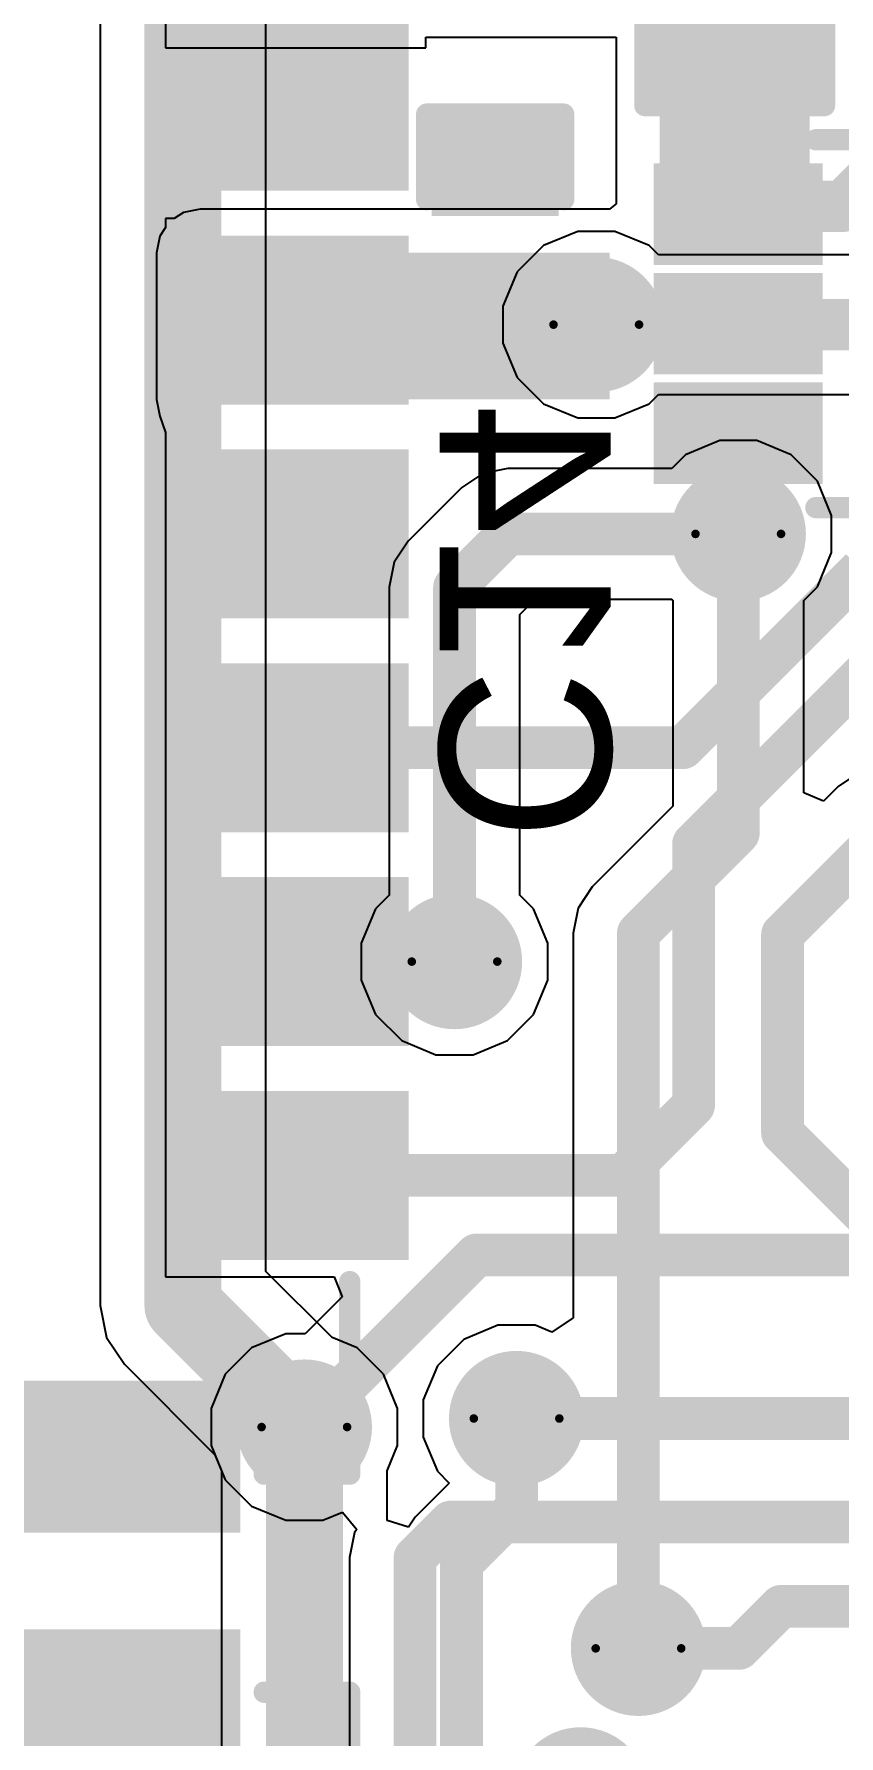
# Model space of a CAD drawing. Header units: inches. Extents: x 0 to 12.8, y -0.1 to 3.7.
# Drawn here: x 0.8492 to 1.0374, y 0.8958 to 1.2937 of the extents above; entities that cross this region are included whole.
import ezdxf

# ---------------------------------------------------------------- set-up
doc = ezdxf.new("R2010")
doc.units = ezdxf.units.IN
doc.header["$MEASUREMENT"] = 0
for name, color, linetype in [('Bottom Layer', 5, 'Continuous'), ('Bottom Overlay', 54, 'Continuous'), ('Bottom Paste', 16, 'Continuous'), ('Bottom Solder', 6, 'Continuous'), ('Drill Drawing', 1, 'Continuous'), ('Top Layer', 1, 'Continuous'), ('Top Solder', 216, 'Continuous'), ('Via Holes', 16, 'Continuous')]:
    doc.layers.add(name, color=color, linetype=linetype)
doc.styles.add('Arial', font='', dxfattribs={"height": 0.2})
doc.styles.get('Arial').set_extended_font_data('Arial')

# ---------------------------------------------------------------- blocks, each defined once
blk = doc.blocks.new('XKNANO_113_B_2')
at = {"layer": 'Bottom Layer'}
blk.add_hatch(color=5, dxfattribs=at).paths.add_polyline_path([(0.24213, -0.16575), (0.26969, -0.16575), (0.26969, -0.24843), (0.24213, -0.24843)])
at = {"layer": 'Bottom Paste'}
blk.add_hatch(color=16, dxfattribs=at).paths.add_polyline_path([(0.24213, -0.16575), (0.26969, -0.16575), (0.26969, -0.24843), (0.24213, -0.24843)])
at = {"layer": 'Bottom Solder'}
blk.add_hatch(color=6, dxfattribs=at).paths.add_polyline_path([(0.23813, -0.16175), (0.27369, -0.16175), (0.27369, -0.25243), (0.23813, -0.25243)])
at = {"layer": 'Bottom Overlay'}
for points in [[(0.259, -0.258, 0.005, 0.005, 0), (0.259, -0.278, 0.005, 0.005, 0)], [(0.214, -0.278, 0.005, 0.005, 0), (0.259, -0.278, 0.005, 0.005, 0)]]:
    blk.add_lwpolyline(points, format="xyseb", dxfattribs=at)
for points in [[(0.25775, -0.258, 0.0025, 0.0025, 1), (0.26025, -0.258, 0.0025, 0.0025, 1)], [(0.25775, -0.278, 0.0025, 0.0025, 1), (0.26025, -0.278, 0.0025, 0.0025, 1)], [(0.25775, -0.278, 0.0025, 0.0025, 1), (0.26025, -0.278, 0.0025, 0.0025, 1)]]:
    blk.add_lwpolyline(points, format="xyseb", close=True, dxfattribs=at)
blk = doc.blocks.new('SOT_363_B_3')
at = {"layer": 'Bottom Layer'}
for points in [[(-0.05394, 0.01772), (-0.05394, 0.03346), (-0.02244, 0.03346), (-0.02244, 0.01772)], [(0.02244, 0.01772), (0.02244, 0.03346), (0.05394, 0.03346), (0.05394, 0.01772)], [(-0.05394, -0.00787), (-0.05394, 0.00787), (-0.02244, 0.00787), (-0.02244, -0.00787)], [(0.02244, -0.00787), (0.02244, 0.00787), (0.05394, 0.00787), (0.05394, -0.00787)], [(-0.05394, -0.03346), (-0.05394, -0.01772), (-0.02244, -0.01772), (-0.02244, -0.03346)], [(0.02244, -0.03346), (0.02244, -0.01772), (0.05394, -0.01772), (0.05394, -0.03346)]]:
    blk.add_hatch(color=5, dxfattribs=at).paths.add_polyline_path(points)
at = {"layer": 'Bottom Paste'}
for points in [[(-0.05394, 0.01772), (-0.05394, 0.03346), (-0.02244, 0.03346), (-0.02244, 0.01772)], [(0.02244, 0.01772), (0.02244, 0.03346), (0.05394, 0.03346), (0.05394, 0.01772)], [(-0.05394, -0.00787), (-0.05394, 0.00787), (-0.02244, 0.00787), (-0.02244, -0.00787)], [(0.02244, -0.00787), (0.02244, 0.00787), (0.05394, 0.00787), (0.05394, -0.00787)], [(-0.05394, -0.03346), (-0.05394, -0.01772), (-0.02244, -0.01772), (-0.02244, -0.03346)], [(0.02244, -0.03346), (0.02244, -0.01772), (0.05394, -0.01772), (0.05394, -0.03346)]]:
    blk.add_hatch(color=16, dxfattribs=at).paths.add_polyline_path(points)
at = {"layer": 'Bottom Solder'}
for points in [[(-0.05794, 0.01372), (-0.05794, 0.03746), (-0.01844, 0.03746), (-0.01844, 0.01372)], [(0.01844, 0.01372), (0.01844, 0.03746), (0.05794, 0.03746), (0.05794, 0.01372)], [(-0.05794, -0.01187), (-0.05794, 0.01187), (-0.01844, 0.01187), (-0.01844, -0.01187)], [(0.01844, -0.01187), (0.01844, 0.01187), (0.05794, 0.01187), (0.05794, -0.01187)], [(-0.05794, -0.03746), (-0.05794, -0.01372), (-0.01844, -0.01372), (-0.01844, -0.03746)], [(0.01844, -0.03746), (0.01844, -0.01372), (0.05794, -0.01372), (0.05794, -0.03746)]]:
    blk.add_hatch(color=6, dxfattribs=at).paths.add_polyline_path(points)
at = {"layer": 'Bottom Overlay'}
for points in [[(0.02, 0.043, 0.005, 0.005, 0), (-0.026, 0.043, 0.005, 0.005, 0)], [(-0.065, -0.021, 0.00394, 0.00394, 0), (-0.065, -0.031, 0.00394, 0.00394, 0)], [(-0.06, -0.026, 0.00394, 0.00394, 0), (-0.065, -0.021, 0.00394, 0.00394, 0)], [(-0.06, -0.026, 0.00394, 0.00394, 0), (-0.065, -0.031, 0.00394, 0.00394, 0)], [(0.02, -0.043, 0.005, 0.005, 0), (-0.026, -0.043, 0.005, 0.005, 0)]]:
    blk.add_lwpolyline(points, format="xyseb", dxfattribs=at)
for points in [[(-0.02725, 0.043, 0.0025, 0.0025, 1), (-0.02475, 0.043, 0.0025, 0.0025, 1)], [(0.01875, 0.043, 0.0025, 0.0025, 1), (0.02125, 0.043, 0.0025, 0.0025, 1)], [(-0.06598, -0.021, 0.00197, 0.00197, 1), (-0.06402, -0.021, 0.00197, 0.00197, 1)], [(-0.06598, -0.021, 0.00197, 0.00197, 1), (-0.06402, -0.021, 0.00197, 0.00197, 1)], [(-0.06098, -0.026, 0.00197, 0.00197, 1), (-0.05902, -0.026, 0.00197, 0.00197, 1)], [(-0.06098, -0.026, 0.00197, 0.00197, 1), (-0.05902, -0.026, 0.00197, 0.00197, 1)], [(-0.06598, -0.031, 0.00197, 0.00197, 1), (-0.06402, -0.031, 0.00197, 0.00197, 1)], [(-0.06598, -0.031, 0.00197, 0.00197, 1), (-0.06402, -0.031, 0.00197, 0.00197, 1)], [(-0.02725, -0.043, 0.0025, 0.0025, 1), (-0.02475, -0.043, 0.0025, 0.0025, 1)], [(0.01875, -0.043, 0.0025, 0.0025, 1), (0.02125, -0.043, 0.0025, 0.0025, 1)]]:
    blk.add_lwpolyline(points, format="xyseb", close=True, dxfattribs=at)
blk = doc.blocks.new('XKNANO_113_B_6')
at = {"layer": 'Bottom Layer'}
for points in [[(-0.26969, -0.16575), (-0.24213, -0.16575), (-0.24213, -0.24843), (-0.26969, -0.24843)], [(-0.20591, -0.24291), (-0.17441, -0.24291), (-0.17441, -0.2878), (-0.20591, -0.2878)], [(-0.15591, -0.24291), (-0.12441, -0.24291), (-0.12441, -0.2878), (-0.15591, -0.2878)], [(-0.10591, -0.24291), (-0.07441, -0.24291), (-0.07441, -0.2878), (-0.10591, -0.2878)], [(-0.05591, -0.24291), (-0.02441, -0.24291), (-0.02441, -0.2878), (-0.05591, -0.2878)], [(-0.00591, -0.24291), (0.02559, -0.24291), (0.02559, -0.2878), (-0.00591, -0.2878)], [(0.04409, -0.24291), (0.07559, -0.24291), (0.07559, -0.2878), (0.04409, -0.2878)]]:
    blk.add_hatch(color=5, dxfattribs=at).paths.add_polyline_path(points)
at = {"layer": 'Bottom Paste'}
for points in [[(-0.26969, -0.16575), (-0.24213, -0.16575), (-0.24213, -0.24843), (-0.26969, -0.24843)], [(-0.20591, -0.24291), (-0.17441, -0.24291), (-0.17441, -0.2878), (-0.20591, -0.2878)], [(-0.15591, -0.24291), (-0.12441, -0.24291), (-0.12441, -0.2878), (-0.15591, -0.2878)], [(-0.10591, -0.24291), (-0.07441, -0.24291), (-0.07441, -0.2878), (-0.10591, -0.2878)], [(-0.05591, -0.24291), (-0.02441, -0.24291), (-0.02441, -0.2878), (-0.05591, -0.2878)], [(-0.00591, -0.24291), (0.02559, -0.24291), (0.02559, -0.2878), (-0.00591, -0.2878)], [(0.04409, -0.24291), (0.07559, -0.24291), (0.07559, -0.2878), (0.04409, -0.2878)]]:
    blk.add_hatch(color=16, dxfattribs=at).paths.add_polyline_path(points)
at = {"layer": 'Bottom Solder'}
for points in [[(-0.27369, -0.16175), (-0.23813, -0.16175), (-0.23813, -0.25243), (-0.27369, -0.25243)], [(-0.20991, -0.23891), (-0.17041, -0.23891), (-0.17041, -0.2918), (-0.20991, -0.2918)], [(-0.15991, -0.23891), (-0.12041, -0.23891), (-0.12041, -0.2918), (-0.15991, -0.2918)], [(-0.10991, -0.23891), (-0.07041, -0.23891), (-0.07041, -0.2918), (-0.10991, -0.2918)], [(-0.05991, -0.23891), (-0.02041, -0.23891), (-0.02041, -0.2918), (-0.05991, -0.2918)], [(-0.00991, -0.23891), (0.02959, -0.23891), (0.02959, -0.2918), (-0.00991, -0.2918)], [(0.04009, -0.23891), (0.07959, -0.23891), (0.07959, -0.2918), (0.04009, -0.2918)]]:
    blk.add_hatch(color=6, dxfattribs=at).paths.add_polyline_path(points)
at = {"layer": 'Bottom Overlay'}
for points in [[(-0.26, -0.258, 0.005, 0.005, 0), (-0.26, -0.278, 0.005, 0.005, 0)], [(-0.26, -0.278, 0.005, 0.005, 0), (-0.215, -0.278, 0.005, 0.005, 0)]]:
    blk.add_lwpolyline(points, format="xyseb", dxfattribs=at)
for points in [[(-0.26125, -0.258, 0.0025, 0.0025, 1), (-0.25875, -0.258, 0.0025, 0.0025, 1)], [(-0.26125, -0.278, 0.0025, 0.0025, 1), (-0.25875, -0.278, 0.0025, 0.0025, 1)], [(-0.26125, -0.278, 0.0025, 0.0025, 1), (-0.25875, -0.278, 0.0025, 0.0025, 1)], [(-0.21625, -0.278, 0.0025, 0.0025, 1), (-0.21375, -0.278, 0.0025, 0.0025, 1)]]:
    blk.add_lwpolyline(points, format="xyseb", close=True, dxfattribs=at)
blk = doc.blocks.new('R___0603_B_32')
at = {"layer": 'Bottom Layer'}
for points in [[(-0.045, -0.0175), (-0.045, 0.0175), (-0.015, 0.0175), (-0.015, -0.0175)], [(0.015, -0.0175), (0.015, 0.0175), (0.045, 0.0175), (0.045, -0.0175)]]:
    blk.add_hatch(color=5, dxfattribs=at).paths.add_polyline_path(points)
at = {"layer": 'Bottom Paste'}
for points in [[(-0.045, -0.0175), (-0.045, 0.0175), (-0.015, 0.0175), (-0.015, -0.0175)], [(0.015, -0.0175), (0.015, 0.0175), (0.045, 0.0175), (0.045, -0.0175)]]:
    blk.add_hatch(color=16, dxfattribs=at).paths.add_polyline_path(points)
at = {"layer": 'Bottom Solder'}
for points in [[(-0.049, -0.0215), (-0.049, 0.0215), (-0.011, 0.0215), (-0.011, -0.0215)], [(0.011, -0.0215), (0.011, 0.0215), (0.049, 0.0215), (0.049, -0.0215)]]:
    blk.add_hatch(color=6, dxfattribs=at).paths.add_polyline_path(points)
at = {"layer": 'Bottom Overlay'}
for points in [[(-0.048, -0.021, 0.005, 0.005, 0), (-0.048, 0.021, 0.005, 0.005, 0)], [(0.048, 0.021, 0.005, 0.005, 0), (-0.048, 0.021, 0.005, 0.005, 0)], [(0.048, -0.021, 0.005, 0.005, 0), (0.048, 0.021, 0.005, 0.005, 0)], [(0.048, -0.021, 0.005, 0.005, 0), (-0.048, -0.021, 0.005, 0.005, 0)]]:
    blk.add_lwpolyline(points, format="xyseb", dxfattribs=at)
for points in [[(-0.04925, 0.021, 0.0025, 0.0025, 1), (-0.04675, 0.021, 0.0025, 0.0025, 1)], [(-0.04925, 0.021, 0.0025, 0.0025, 1), (-0.04675, 0.021, 0.0025, 0.0025, 1)], [(0.04675, 0.021, 0.0025, 0.0025, 1), (0.04925, 0.021, 0.0025, 0.0025, 1)], [(0.04675, 0.021, 0.0025, 0.0025, 1), (0.04925, 0.021, 0.0025, 0.0025, 1)], [(-0.04925, -0.021, 0.0025, 0.0025, 1), (-0.04675, -0.021, 0.0025, 0.0025, 1)], [(-0.04925, -0.021, 0.0025, 0.0025, 1), (-0.04675, -0.021, 0.0025, 0.0025, 1)], [(0.04675, -0.021, 0.0025, 0.0025, 1), (0.04925, -0.021, 0.0025, 0.0025, 1)], [(0.04675, -0.021, 0.0025, 0.0025, 1), (0.04925, -0.021, 0.0025, 0.0025, 1)]]:
    blk.add_lwpolyline(points, format="xyseb", close=True, dxfattribs=at)
blk = doc.blocks.new('____0402_B_44')
at = {"layer": 'Bottom Layer'}
for points in [[(-0.0095, 0.0125), (-0.0095, -0.0125), (-0.0275, -0.0125), (-0.0275, 0.0125)], [(0.0275, 0.0125), (0.0275, -0.0125), (0.0095, -0.0125), (0.0095, 0.0125)]]:
    blk.add_hatch(color=5, dxfattribs=at).paths.add_polyline_path(points)
at = {"layer": 'Bottom Paste'}
for points in [[(-0.0095, 0.0125), (-0.0095, -0.0125), (-0.0275, -0.0125), (-0.0275, 0.0125)], [(0.0275, 0.0125), (0.0275, -0.0125), (0.0095, -0.0125), (0.0095, 0.0125)]]:
    blk.add_hatch(color=16, dxfattribs=at).paths.add_polyline_path(points)
at = {"layer": 'Bottom Solder'}
for points in [[(-0.00714, 0.01486), (-0.00714, -0.01486), (-0.02986, -0.01486), (-0.02986, 0.01486)], [(0.02986, 0.01486), (0.02986, -0.01486), (0.00714, -0.01486), (0.00714, 0.01486)]]:
    blk.add_hatch(color=6, dxfattribs=at).paths.add_polyline_path(points)
at = {"layer": 'Bottom Overlay'}
for points in [[(-0.011, 0.016, 0.005, 0.005, 0), (-0.031, 0.016, 0.005, 0.005, 0)], [(-0.031, -0.016, 0.005, 0.005, 0), (-0.031, 0.016, 0.005, 0.005, 0)], [(0.031, 0.016, 0.005, 0.005, 0), (0.011, 0.016, 0.005, 0.005, 0)], [(0.031, -0.016, 0.005, 0.005, 0), (0.031, 0.016, 0.005, 0.005, 0)], [(-0.011, -0.016, 0.005, 0.005, 0), (-0.031, -0.016, 0.005, 0.005, 0)], [(0.031, -0.016, 0.005, 0.005, 0), (0.011, -0.016, 0.005, 0.005, 0)]]:
    blk.add_lwpolyline(points, format="xyseb", dxfattribs=at)
for points in [[(-0.03225, 0.016, 0.0025, 0.0025, 1), (-0.02975, 0.016, 0.0025, 0.0025, 1)], [(-0.03225, 0.016, 0.0025, 0.0025, 1), (-0.02975, 0.016, 0.0025, 0.0025, 1)], [(-0.01225, 0.016, 0.0025, 0.0025, 1), (-0.00975, 0.016, 0.0025, 0.0025, 1)], [(0.00975, 0.016, 0.0025, 0.0025, 1), (0.01225, 0.016, 0.0025, 0.0025, 1)], [(0.02975, 0.016, 0.0025, 0.0025, 1), (0.03225, 0.016, 0.0025, 0.0025, 1)], [(0.02975, 0.016, 0.0025, 0.0025, 1), (0.03225, 0.016, 0.0025, 0.0025, 1)], [(-0.03225, -0.016, 0.0025, 0.0025, 1), (-0.02975, -0.016, 0.0025, 0.0025, 1)], [(-0.03225, -0.016, 0.0025, 0.0025, 1), (-0.02975, -0.016, 0.0025, 0.0025, 1)], [(-0.01225, -0.016, 0.0025, 0.0025, 1), (-0.00975, -0.016, 0.0025, 0.0025, 1)], [(0.00975, -0.016, 0.0025, 0.0025, 1), (0.01225, -0.016, 0.0025, 0.0025, 1)], [(0.02975, -0.016, 0.0025, 0.0025, 1), (0.03225, -0.016, 0.0025, 0.0025, 1)], [(0.02975, -0.016, 0.0025, 0.0025, 1), (0.03225, -0.016, 0.0025, 0.0025, 1)]]:
    blk.add_lwpolyline(points, format="xyseb", close=True, dxfattribs=at)

msp = doc.modelspace()

# ---------------------------------------------------------------- hatches: boundary and pattern name
at = {"layer": 'Bottom Layer'}
for points in [[(0.9955, 1.24372), (1.0305, 1.24372), (1.0305, 1.31), (0.9955, 1.31)], [(0.888, 1.20828), (0.98377, 1.20828), (0.98377, 1.24259), (0.888, 1.24259)]]:
    msp.add_hatch(color=5, dxfattribs=at).paths.add_polyline_path(points)
h = msp.add_hatch(color=5, dxfattribs=at)
edge = h.paths.add_edge_path()
edge.add_arc((0.98064, 1.22578), 0.01181, 0, 360)
h = msp.add_hatch(color=5, dxfattribs=at)
edge = h.paths.add_edge_path()
edge.add_arc((1.01384, 1.17684), 0.01181, 0, 360)
h = msp.add_hatch(color=5, dxfattribs=at)
edge = h.paths.add_edge_path()
edge.add_arc((0.9475, 1.07684), 0.01181, 0, 360)
h = msp.add_hatch(color=5, dxfattribs=at)
edge = h.paths.add_edge_path()
edge.add_arc((0.91239, 0.968), 0.01181, 0, 360)
h = msp.add_hatch(color=5, dxfattribs=at)
edge = h.paths.add_edge_path()
edge.add_arc((0.962, 0.97), 0.01181, 0, 360)
h = msp.add_hatch(color=5, dxfattribs=at)
edge = h.paths.add_edge_path()
edge.add_arc((0.9905, 0.91625), 0.01181, 0, 360)
at = {"layer": 'Bottom Solder'}
h = msp.add_hatch(color=6, dxfattribs=at)
edge = h.paths.add_edge_path()
edge.add_arc((0.98064, 1.22578), 0.01581, 0, 360)
h = msp.add_hatch(color=6, dxfattribs=at)
edge = h.paths.add_edge_path()
edge.add_arc((1.01384, 1.17684), 0.01581, 0, 360)
h = msp.add_hatch(color=6, dxfattribs=at)
edge = h.paths.add_edge_path()
edge.add_arc((0.9475, 1.07684), 0.01581, 0, 360)
h = msp.add_hatch(color=6, dxfattribs=at)
edge = h.paths.add_edge_path()
edge.add_arc((0.91239, 0.968), 0.01581, 0, 360)
h = msp.add_hatch(color=6, dxfattribs=at)
edge = h.paths.add_edge_path()
edge.add_arc((0.962, 0.97), 0.01581, 0, 360)
h = msp.add_hatch(color=6, dxfattribs=at)
edge = h.paths.add_edge_path()
edge.add_arc((0.9905, 0.91625), 0.01581, 0, 360)
h = msp.add_hatch(color=6, dxfattribs=at)
edge = h.paths.add_edge_path()
edge.add_arc((0.977, 0.882), 0.01581, 0, 360)
at = {"layer": 'Top Layer'}
h = msp.add_hatch(color=1, dxfattribs=at)
edge = h.paths.add_edge_path()
edge.add_arc((0.98064, 1.22578), 0.01181, 0, 360)
h = msp.add_hatch(color=1, dxfattribs=at)
edge = h.paths.add_edge_path()
edge.add_arc((1.01384, 1.17684), 0.01181, 0, 360)
h = msp.add_hatch(color=1, dxfattribs=at)
edge = h.paths.add_edge_path()
edge.add_arc((0.9475, 1.07684), 0.01181, 0, 360)
h = msp.add_hatch(color=1, dxfattribs=at)
edge = h.paths.add_edge_path()
edge.add_arc((0.91239, 0.968), 0.01181, 0, 360)
h = msp.add_hatch(color=1, dxfattribs=at)
edge = h.paths.add_edge_path()
edge.add_arc((0.962, 0.97), 0.01181, 0, 360)
h = msp.add_hatch(color=1, dxfattribs=at)
edge = h.paths.add_edge_path()
edge.add_arc((0.9905, 0.91625), 0.01181, 0, 360)
at = {"layer": 'Top Solder'}
h = msp.add_hatch(color=216, dxfattribs=at)
edge = h.paths.add_edge_path()
edge.add_arc((0.98064, 1.22578), 0.01581, 0, 360)
h = msp.add_hatch(color=216, dxfattribs=at)
edge = h.paths.add_edge_path()
edge.add_arc((1.01384, 1.17684), 0.01581, 0, 360)
h = msp.add_hatch(color=216, dxfattribs=at)
edge = h.paths.add_edge_path()
edge.add_arc((0.9475, 1.07684), 0.01581, 0, 360)
h = msp.add_hatch(color=216, dxfattribs=at)
edge = h.paths.add_edge_path()
edge.add_arc((0.91239, 0.968), 0.01581, 0, 360)
h = msp.add_hatch(color=216, dxfattribs=at)
edge = h.paths.add_edge_path()
edge.add_arc((0.962, 0.97), 0.01581, 0, 360)
h = msp.add_hatch(color=216, dxfattribs=at)
edge = h.paths.add_edge_path()
edge.add_arc((0.9905, 0.91625), 0.01581, 0, 360)
h = msp.add_hatch(color=216, dxfattribs=at)
edge = h.paths.add_edge_path()
edge.add_arc((0.977, 0.882), 0.01581, 0, 360)
at = {"layer": 'Via Holes'}
h = msp.add_hatch(color=7, dxfattribs=at)
edge = h.paths.add_edge_path()
edge.add_arc((0.98064, 1.22578), 0.00591, 0, 360)
h = msp.add_hatch(color=7, dxfattribs=at)
edge = h.paths.add_edge_path()
edge.add_arc((1.01384, 1.17684), 0.00591, 0, 360)
h = msp.add_hatch(color=7, dxfattribs=at)
edge = h.paths.add_edge_path()
edge.add_arc((0.9475, 1.07684), 0.00591, 0, 360)
h = msp.add_hatch(color=7, dxfattribs=at)
edge = h.paths.add_edge_path()
edge.add_arc((0.962, 0.97), 0.00591, 0, 360)
h = msp.add_hatch(color=7, dxfattribs=at)
edge = h.paths.add_edge_path()
edge.add_arc((0.91239, 0.968), 0.00591, 0, 360)
h = msp.add_hatch(color=7, dxfattribs=at)
edge = h.paths.add_edge_path()
edge.add_arc((0.9905, 0.91625), 0.00591, 0, 360)

# ---------------------------------------------------------------- linework, layer by layer
at = {"layer": 'Bottom Layer'}
for p, q in [((0.87991, 1.29713), (0.87991, 1.2905)), ((0.87991, 1.2905), (0.9408, 1.2905)), ((0.9408, 1.2905), (0.9408, 1.29296)), ((0.9408, 1.29296), (0.9853, 1.29296)), ((0.9853, 1.29296), (0.9853, 1.25405)), ((0.9853, 1.25405), (0.98377, 1.25279)), ((0.88197, 1.25059), (0.87991, 1.25059)), ((0.87991, 1.25059), (0.87991, 1.24849)), ((0.8841, 1.25201), (0.88197, 1.25059)), ((0.888, 1.25279), (0.8841, 1.25201)), ((0.98377, 1.25279), (0.888, 1.25279)), ((0.87858, 1.24649), (0.8778, 1.24259)), ((0.87991, 1.24849), (0.87858, 1.24649)), ((0.8778, 1.24259), (0.8778, 1.20828)), ((0.8778, 1.20828), (0.87858, 1.20438)), ((0.87858, 1.20438), (0.87991, 1.20059)), ((0.87991, 1.20059), (0.87991, 1.20059)), ((0.87991, 1.20059), (0.87991, 1.20059)), ((0.87991, 1.20059), (0.87991, 1.20059)), ((0.87991, 1.20059), (0.87991, 1.15309)), ((0.87991, 1.15309), (0.87991, 1.15309)), ((0.87991, 1.15309), (0.87991, 1.15059)), ((0.87991, 1.15059), (0.87991, 1.15059)), ((0.87991, 1.15059), (0.87991, 1.10559)), ((0.87991, 1.10559), (0.87991, 1.10184)), ((0.87991, 1.10184), (0.87991, 1.09809)), ((0.87991, 1.09809), (0.87991, 1.05559)), ((0.87991, 1.05559), (0.87991, 1.05184)), ((0.87991, 1.05184), (0.87991, 1.04809)), ((0.87991, 1.04809), (0.87991, 1.00309)), ((0.87991, 1.00309), (0.91932, 1.00309)), ((0.91932, 1.00309), (0.92123, 0.99848)), ((0.92123, 0.99848), (0.91257, 0.98981)), ((0.90805, 0.98981), (0.90003, 0.98649)), ((0.91257, 0.98981), (0.90805, 0.98981)), ((0.90003, 0.98649), (0.8939, 0.98035)), ((0.8939, 0.98035), (0.89058, 0.97234)), ((0.89058, 0.97234), (0.89058, 0.96366)), ((0.89058, 0.96366), (0.8939, 0.95565)), ((0.8939, 0.95565), (0.90003, 0.94951)), ((0.90003, 0.94951), (0.90805, 0.94619)), ((0.91673, 0.94619), (0.92131, 0.94809)), ((0.92131, 0.94809), (0.92462, 0.94405)), ((0.90805, 0.94619), (0.91673, 0.94619)), ((0.92414, 0.94333), (0.92297, 0.93747)), ((0.92462, 0.94405), (0.92414, 0.94333)), ((0.92297, 0.93747), (0.92297, 0.87894))]:
    msp.add_line(p, q, dxfattribs=at)
for points in [[(1.03848, 1.25346, 0.012, 0.012, 0), (1.05341, 1.2684, 0.012, 0.012, 0)], [(1.01381, 1.25159, 0.012, 0.012, 0), (1.01568, 1.25346, 0.012, 0.012, 0)], [(1.01568, 1.25346, 0.012, 0.012, 0), (1.03848, 1.25346, 0.012, 0.012, 0)], [(0.96, 1.2255, 0.012, 0.012, 0), (0.98064, 1.2255, 0.012, 0.012, 0)], [(0.98064, 1.2255, 0.012, 0.012, 0), (0.98089, 1.22575, 0.012, 0.012, 0)], [(0.98089, 1.22575, 0.012, 0.012, 0), (1.01356, 1.22575, 0.012, 0.012, 0)], [(1.01356, 1.22575, 0.012, 0.012, 0), (1.01381, 1.226, 0.012, 0.012, 0)], [(1.01381, 1.20041, 0.01, 0.01, 0), (1.01384, 1.20038, 0.01, 0.01, 0)], [(1.01384, 1.17684, 0.01, 0.01, 0), (1.01384, 1.20038, 0.01, 0.01, 0)], [(1.00087, 1.12684, 0.01, 0.01, 0), (1.04258, 1.16855, 0.01, 0.01, 0)], [(1.0034, 1.10441, 0.01, 0.01, 0), (1.05998, 1.16098, 0.01, 0.01, 0)], [(0.91035, 1.12684, 0.01, 0.01, 0), (1.00087, 1.12684, 0.01, 0.01, 0)], [(1.0034, 1.04325, 0.01, 0.01, 0), (1.0034, 1.10441, 0.01, 0.01, 0)], [(0.91035, 1.07684, 0.01, 0.01, 0), (0.9475, 1.07684, 0.01, 0.01, 0)], [(0.98699, 1.02684, 0.01, 0.01, 0), (1.0034, 1.04325, 0.01, 0.01, 0)], [(0.91035, 1.02684, 0.01, 0.01, 0), (0.98699, 1.02684, 0.01, 0.01, 0)], [(0.91239, 0.968, 0.01, 0.01, 0), (0.95264, 1.00825, 0.01, 0.01, 0)], [(0.95264, 1.00825, 0.01, 0.01, 0), (1.08954, 1.00825, 0.01, 0.01, 0)], [(0.962, 0.97, 0.01, 0.01, 0), (1.07895, 0.97, 0.01, 0.01, 0)], [(0.93827, 0.93747, 0.01, 0.01, 0), (0.94657, 0.94578, 0.01, 0.01, 0)], [(0.94657, 0.94578, 0.01, 0.01, 0), (1.05474, 0.94578, 0.01, 0.01, 0)], [(0.93827, 0.87182, 0.01, 0.01, 0), (0.93827, 0.93747, 0.01, 0.01, 0)], [(1.01401, 0.91625, 0.01, 0.01, 0), (1.02385, 0.92609, 0.01, 0.01, 0)], [(1.02385, 0.92609, 0.01, 0.01, 0), (1.05474, 0.92609, 0.01, 0.01, 0)], [(0.9905, 0.91625, 0.01, 0.01, 0), (1.01401, 0.91625, 0.01, 0.01, 0)]]:
    msp.add_lwpolyline(points, format="xyseb", dxfattribs=at)
for points in [[(1.01081, 1.25159, 0.006, 0.006, 1), (1.01681, 1.25159, 0.006, 0.006, 1)], [(1.01269, 1.25346, 0.006, 0.006, 1), (1.01869, 1.25346, 0.006, 0.006, 1)], [(1.01269, 1.25346, 0.006, 0.006, 1), (1.01869, 1.25346, 0.006, 0.006, 1)], [(1.03548, 1.25346, 0.006, 0.006, 1), (1.04148, 1.25346, 0.006, 0.006, 1)], [(1.03548, 1.25346, 0.006, 0.006, 1), (1.04148, 1.25346, 0.006, 0.006, 1)], [(0.957, 1.2255, 0.006, 0.006, 1), (0.963, 1.2255, 0.006, 0.006, 1)], [(0.97764, 1.2255, 0.006, 0.006, 1), (0.98364, 1.2255, 0.006, 0.006, 1)], [(0.97764, 1.2255, 0.006, 0.006, 1), (0.98364, 1.2255, 0.006, 0.006, 1)], [(0.97789, 1.22575, 0.006, 0.006, 1), (0.98389, 1.22575, 0.006, 0.006, 1)], [(0.97789, 1.22575, 0.006, 0.006, 1), (0.98389, 1.22575, 0.006, 0.006, 1)], [(1.01056, 1.22575, 0.006, 0.006, 1), (1.01656, 1.22575, 0.006, 0.006, 1)], [(1.01056, 1.22575, 0.006, 0.006, 1), (1.01656, 1.22575, 0.006, 0.006, 1)], [(1.01081, 1.226, 0.006, 0.006, 1), (1.01681, 1.226, 0.006, 0.006, 1)], [(1.01131, 1.20041, 0.005, 0.005, 1), (1.01631, 1.20041, 0.005, 0.005, 1)], [(1.01134, 1.20038, 0.005, 0.005, 1), (1.01634, 1.20038, 0.005, 0.005, 1)], [(1.01134, 1.20038, 0.005, 0.005, 1), (1.01634, 1.20038, 0.005, 0.005, 1)], [(1.01134, 1.17684, 0.005, 0.005, 1), (1.01634, 1.17684, 0.005, 0.005, 1)], [(0.90785, 1.12684, 0.005, 0.005, 1), (0.91285, 1.12684, 0.005, 0.005, 1)], [(0.99837, 1.12684, 0.005, 0.005, 1), (1.00337, 1.12684, 0.005, 0.005, 1)], [(0.99837, 1.12684, 0.005, 0.005, 1), (1.00337, 1.12684, 0.005, 0.005, 1)], [(1.0009, 1.10441, 0.005, 0.005, 1), (1.0059, 1.10441, 0.005, 0.005, 1)], [(1.0009, 1.10441, 0.005, 0.005, 1), (1.0059, 1.10441, 0.005, 0.005, 1)], [(0.90785, 1.07684, 0.005, 0.005, 1), (0.91285, 1.07684, 0.005, 0.005, 1)], [(0.945, 1.07684, 0.005, 0.005, 1), (0.95, 1.07684, 0.005, 0.005, 1)], [(1.0009, 1.04325, 0.005, 0.005, 1), (1.0059, 1.04325, 0.005, 0.005, 1)], [(1.0009, 1.04325, 0.005, 0.005, 1), (1.0059, 1.04325, 0.005, 0.005, 1)], [(0.90785, 1.02684, 0.005, 0.005, 1), (0.91285, 1.02684, 0.005, 0.005, 1)], [(0.98449, 1.02684, 0.005, 0.005, 1), (0.98949, 1.02684, 0.005, 0.005, 1)], [(0.98449, 1.02684, 0.005, 0.005, 1), (0.98949, 1.02684, 0.005, 0.005, 1)], [(0.95014, 1.00825, 0.005, 0.005, 1), (0.95514, 1.00825, 0.005, 0.005, 1)], [(0.95014, 1.00825, 0.005, 0.005, 1), (0.95514, 1.00825, 0.005, 0.005, 1)], [(0.9595, 0.97, 0.005, 0.005, 1), (0.9645, 0.97, 0.005, 0.005, 1)], [(0.90989, 0.968, 0.005, 0.005, 1), (0.91489, 0.968, 0.005, 0.005, 1)], [(0.94407, 0.94578, 0.005, 0.005, 1), (0.94907, 0.94578, 0.005, 0.005, 1)], [(0.94407, 0.94578, 0.005, 0.005, 1), (0.94907, 0.94578, 0.005, 0.005, 1)], [(0.93577, 0.93747, 0.005, 0.005, 1), (0.94077, 0.93747, 0.005, 0.005, 1)], [(0.93577, 0.93747, 0.005, 0.005, 1), (0.94077, 0.93747, 0.005, 0.005, 1)], [(1.02135, 0.92609, 0.005, 0.005, 1), (1.02635, 0.92609, 0.005, 0.005, 1)], [(1.02135, 0.92609, 0.005, 0.005, 1), (1.02635, 0.92609, 0.005, 0.005, 1)], [(0.988, 0.91625, 0.005, 0.005, 1), (0.993, 0.91625, 0.005, 0.005, 1)], [(1.01151, 0.91625, 0.005, 0.005, 1), (1.01651, 0.91625, 0.005, 0.005, 1)], [(1.01151, 0.91625, 0.005, 0.005, 1), (1.01651, 0.91625, 0.005, 0.005, 1)]]:
    msp.add_lwpolyline(points, format="xyseb", close=True, dxfattribs=at)
at = {"layer": 'Drill Drawing'}
for points in [[(0.99064, 1.22578, 0.002, 0.002, 1), (0.97064, 1.22578, 0.002, 0.002, 1)], [(0.97014, 1.22578, 0.001, 0.001, 1), (0.97114, 1.22578, 0.001, 0.001, 1)], [(0.99014, 1.22578, 0.001, 0.001, 1), (0.99114, 1.22578, 0.001, 0.001, 1)], [(1.02384, 1.17684, 0.002, 0.002, 1), (1.00384, 1.17684, 0.002, 0.002, 1)], [(1.00334, 1.17684, 0.001, 0.001, 1), (1.00434, 1.17684, 0.001, 0.001, 1)], [(1.02334, 1.17684, 0.001, 0.001, 1), (1.02434, 1.17684, 0.001, 0.001, 1)], [(0.9575, 1.07684, 0.002, 0.002, 1), (0.9375, 1.07684, 0.002, 0.002, 1)], [(0.937, 1.07684, 0.001, 0.001, 1), (0.938, 1.07684, 0.001, 0.001, 1)], [(0.957, 1.07684, 0.001, 0.001, 1), (0.958, 1.07684, 0.001, 0.001, 1)], [(0.92239, 0.968, 0.002, 0.002, 1), (0.90239, 0.968, 0.002, 0.002, 1)], [(0.972, 0.97, 0.002, 0.002, 1), (0.952, 0.97, 0.002, 0.002, 1)], [(0.90189, 0.968, 0.001, 0.001, 1), (0.90289, 0.968, 0.001, 0.001, 1)], [(0.92189, 0.968, 0.001, 0.001, 1), (0.92289, 0.968, 0.001, 0.001, 1)], [(0.9515, 0.97, 0.001, 0.001, 1), (0.9525, 0.97, 0.001, 0.001, 1)], [(0.9715, 0.97, 0.001, 0.001, 1), (0.9725, 0.97, 0.001, 0.001, 1)], [(1.0005, 0.91625, 0.002, 0.002, 1), (0.9805, 0.91625, 0.002, 0.002, 1)], [(0.98, 0.91625, 0.001, 0.001, 1), (0.981, 0.91625, 0.001, 0.001, 1)], [(1, 0.91625, 0.001, 0.001, 1), (1.001, 0.91625, 0.001, 0.001, 1)]]:
    msp.add_lwpolyline(points, format="xyseb", close=True, dxfattribs=at)
at = {"layer": 'Top Layer'}
for p, q in [((0.86463, 1.32661), (0.86463, 0.99639)), ((0.90337, 1.00441), (0.90337, 1.31859)), ((0.97631, 1.24759), (0.96829, 1.24427)), ((0.98498, 1.24759), (0.97631, 1.24759)), ((0.993, 1.24427), (0.98498, 1.24759)), ((0.96829, 1.24427), (0.96215, 1.23813)), ((0.99518, 1.24209), (0.993, 1.24427)), ((1.07492, 1.24209), (0.99518, 1.24209)), ((0.96215, 1.23813), (0.95883, 1.23012)), ((0.95883, 1.23012), (0.95883, 1.22144)), ((0.95883, 1.22144), (0.96215, 1.21342)), ((0.96215, 1.21342), (0.96829, 1.20729)), ((0.96829, 1.20729), (0.97631, 1.20397)), ((0.98498, 1.20397), (0.993, 1.20729)), ((0.993, 1.20729), (0.99518, 1.20946)), ((0.99518, 1.20946), (1.06817, 1.20946)), ((0.97631, 1.20397), (0.98498, 1.20397)), ((1.0095, 1.19865), (1.00149, 1.19533)), ((1.01818, 1.19865), (1.0095, 1.19865)), ((1.0262, 1.19533), (1.01818, 1.19865)), ((1.00149, 1.19533), (0.99829, 1.19214)), ((1.03233, 1.1892), (1.0262, 1.19533)), ((0.95413, 1.19097), (0.94917, 1.18766)), ((0.95999, 1.19214), (0.95413, 1.19097)), ((0.99829, 1.19214), (0.95999, 1.19214)), ((0.94917, 1.18766), (0.93669, 1.17517)), ((1.03565, 1.18118), (1.03233, 1.1892)), ((1.03565, 1.1725), (1.03565, 1.18118)), ((0.93669, 1.17517), (0.93337, 1.17021)), ((0.93337, 1.17021), (0.93221, 1.16436)), ((1.03233, 1.16449), (1.03565, 1.1725)), ((0.93221, 1.16436), (0.93221, 1.09239)), ((1.02914, 1.16129), (1.03233, 1.16449)), ((0.96279, 1.15802), (0.96632, 1.16155)), ((0.96632, 1.16155), (0.99829, 1.16155)), ((0.99829, 1.16155), (0.99855, 1.16129)), ((0.99855, 1.16129), (0.99855, 1.11319)), ((1.02914, 1.1163), (1.02914, 1.16129)), ((0.96279, 1.09239), (0.96279, 1.15802)), ((1.04215, 1.12113), (1.03719, 1.11781)), ((1.03376, 1.11438), (1.02914, 1.1163)), ((1.03719, 1.11781), (1.03376, 1.11438)), ((0.99855, 1.11319), (0.97969, 1.09433)), ((0.93221, 1.09239), (0.92901, 1.0892)), ((0.96599, 1.0892), (0.96279, 1.09239)), ((0.97969, 1.09433), (0.97637, 1.08937)), ((0.92901, 1.0892), (0.92569, 1.08118)), ((0.96931, 1.08118), (0.96599, 1.0892)), ((0.97637, 1.08937), (0.97521, 1.08351)), ((0.97521, 1.08351), (0.97521, 0.99355)), ((0.92569, 1.08118), (0.92569, 1.0725)), ((0.96931, 1.0725), (0.96931, 1.08118)), ((0.92569, 1.0725), (0.92901, 1.06449)), ((0.96599, 1.06449), (0.96931, 1.0725)), ((0.92901, 1.06449), (0.93515, 1.05835)), ((0.95985, 1.05835), (0.96599, 1.06449)), ((0.93515, 1.05835), (0.94316, 1.05503)), ((0.94316, 1.05503), (0.95184, 1.05503)), ((0.95184, 1.05503), (0.95985, 1.05835)), ((0.91886, 0.98893), (0.90337, 1.00441)), ((0.86463, 0.99639), (0.8661, 0.98897)), ((0.95766, 0.99181), (0.94965, 0.98849)), ((0.96634, 0.99181), (0.95766, 0.99181)), ((0.97021, 0.99021), (0.96634, 0.99181)), ((0.97521, 0.99355), (0.97021, 0.99021)), ((0.8661, 0.98897), (0.8703, 0.98269)), ((0.92474, 0.98649), (0.91886, 0.98893)), ((0.94965, 0.98849), (0.94351, 0.98235)), ((0.93088, 0.98035), (0.92474, 0.98649)), ((0.8703, 0.98269), (0.89146, 0.96153)), ((0.9342, 0.97234), (0.93088, 0.98035)), ((0.94351, 0.98235), (0.94019, 0.97434)), ((0.9342, 0.96366), (0.9342, 0.97234)), ((0.94019, 0.97434), (0.94019, 0.96566)), ((0.93176, 0.95777), (0.9342, 0.96366)), ((0.94019, 0.96566), (0.94351, 0.95765)), ((0.89146, 0.96153), (0.89302, 0.95777)), ((0.89302, 0.95777), (0.89302, 0.79623)), ((0.93176, 0.94613), (0.93176, 0.95777)), ((0.94351, 0.95765), (0.94626, 0.95489)), ((0.94626, 0.95489), (0.93833, 0.94696)), ((0.93676, 0.94461), (0.93176, 0.94613)), ((0.93833, 0.94696), (0.93676, 0.94461))]:
    msp.add_line(p, q, dxfattribs=at)
for points in [[(0.884, 0.99639, 0.018, 0.018, 0), (0.884, 1.32661, 0.018, 0.018, 0)], [(0.98064, 1.22578, 0.012, 0.012, 0), (1.07492, 1.22578, 0.012, 0.012, 0)], [(0.9475, 1.16436, 0.01, 0.01, 0), (0.95999, 1.17684, 0.01, 0.01, 0)], [(0.95999, 1.17684, 0.01, 0.01, 0), (1.01384, 1.17684, 0.01, 0.01, 0)], [(1.01384, 1.10686, 0.01, 0.01, 0), (1.01384, 1.17684, 0.01, 0.01, 0)], [(0.9475, 1.07684, 0.01, 0.01, 0), (0.9475, 1.16436, 0.01, 0.01, 0)], [(0.9905, 1.08351, 0.01, 0.01, 0), (1.01384, 1.10686, 0.01, 0.01, 0)], [(1.02419, 1.08319, 0.01, 0.01, 0), (1.048, 1.107, 0.01, 0.01, 0)], [(0.9905, 0.91625, 0.01, 0.01, 0), (0.9905, 1.08351, 0.01, 0.01, 0)], [(1.02419, 1.03677, 0.01, 0.01, 0), (1.02419, 1.08319, 0.01, 0.01, 0)], [(1.02419, 1.03677, 0.01, 0.01, 0), (1.044, 1.01696, 0.01, 0.01, 0)], [(0.884, 0.99639, 0.018, 0.018, 0), (0.91239, 0.968, 0.018, 0.018, 0)], [(0.91239, 0.786, 0.018, 0.018, 0), (0.91239, 0.968, 0.018, 0.018, 0)], [(0.962, 0.949, 0.01, 0.01, 0), (0.962, 0.97, 0.01, 0.01, 0)], [(0.94914, 0.93614, 0.01, 0.01, 0), (0.962, 0.949, 0.01, 0.01, 0)], [(0.94914, 0.63686, 0.01, 0.01, 0), (0.94914, 0.93614, 0.01, 0.01, 0)]]:
    msp.add_lwpolyline(points, format="xyseb", dxfattribs=at)
for points in [[(0.97764, 1.22578, 0.006, 0.006, 1), (0.98364, 1.22578, 0.006, 0.006, 1)], [(0.95749, 1.17684, 0.005, 0.005, 1), (0.96249, 1.17684, 0.005, 0.005, 1)], [(0.95749, 1.17684, 0.005, 0.005, 1), (0.96249, 1.17684, 0.005, 0.005, 1)], [(1.01134, 1.17684, 0.005, 0.005, 1), (1.01634, 1.17684, 0.005, 0.005, 1)], [(1.01134, 1.17684, 0.005, 0.005, 1), (1.01634, 1.17684, 0.005, 0.005, 1)], [(0.945, 1.16436, 0.005, 0.005, 1), (0.95, 1.16436, 0.005, 0.005, 1)], [(0.945, 1.16436, 0.005, 0.005, 1), (0.95, 1.16436, 0.005, 0.005, 1)], [(1.01134, 1.10686, 0.005, 0.005, 1), (1.01634, 1.10686, 0.005, 0.005, 1)], [(1.01134, 1.10686, 0.005, 0.005, 1), (1.01634, 1.10686, 0.005, 0.005, 1)], [(0.988, 1.08351, 0.005, 0.005, 1), (0.993, 1.08351, 0.005, 0.005, 1)], [(0.988, 1.08351, 0.005, 0.005, 1), (0.993, 1.08351, 0.005, 0.005, 1)], [(1.02169, 1.08319, 0.005, 0.005, 1), (1.02669, 1.08319, 0.005, 0.005, 1)], [(1.02169, 1.08319, 0.005, 0.005, 1), (1.02669, 1.08319, 0.005, 0.005, 1)], [(0.945, 1.07684, 0.005, 0.005, 1), (0.95, 1.07684, 0.005, 0.005, 1)], [(1.02169, 1.03677, 0.005, 0.005, 1), (1.02669, 1.03677, 0.005, 0.005, 1)], [(1.02169, 1.03677, 0.005, 0.005, 1), (1.02669, 1.03677, 0.005, 0.005, 1)], [(0.8795, 0.99639, 0.009, 0.009, 1), (0.8885, 0.99639, 0.009, 0.009, 1)], [(0.8795, 0.99639, 0.009, 0.009, 1), (0.8885, 0.99639, 0.009, 0.009, 1)], [(0.90789, 0.968, 0.009, 0.009, 1), (0.91689, 0.968, 0.009, 0.009, 1)], [(0.90789, 0.968, 0.009, 0.009, 1), (0.91689, 0.968, 0.009, 0.009, 1)], [(0.9595, 0.97, 0.005, 0.005, 1), (0.9645, 0.97, 0.005, 0.005, 1)], [(0.9595, 0.949, 0.005, 0.005, 1), (0.9645, 0.949, 0.005, 0.005, 1)], [(0.9595, 0.949, 0.005, 0.005, 1), (0.9645, 0.949, 0.005, 0.005, 1)], [(0.94664, 0.93614, 0.005, 0.005, 1), (0.95164, 0.93614, 0.005, 0.005, 1)], [(0.94664, 0.93614, 0.005, 0.005, 1), (0.95164, 0.93614, 0.005, 0.005, 1)], [(0.988, 0.91625, 0.005, 0.005, 1), (0.993, 0.91625, 0.005, 0.005, 1)]]:
    msp.add_lwpolyline(points, format="xyseb", close=True, dxfattribs=at)

# ---------------------------------------------------------------- block references
for name, p, rotation in [('XKNANO_113_B_6', (0.645, 1.217), 90), ('R___0603_B_32', (1.013, 1.325), 270), ('____0402_B_44', (0.957, 1.244), 270), ('SOT_363_B_3', (1.052, 1.226), 180), ('XKNANO_113_B_2', (0.645, 0.647), 90)]:
    msp.add_blockref(name, p, dxfattribs=dict(rotation=rotation))

# ---------------------------------------------------------------- texts
at = {"layer": 'Bottom Overlay', "style": 'Arial', "text_generation_flag": 2}
msp.add_text('C14', height=0.04, rotation=270, dxfattribs=at).set_placement((0.94401, 1.10502))

doc.saveas('drawing.dxf')
